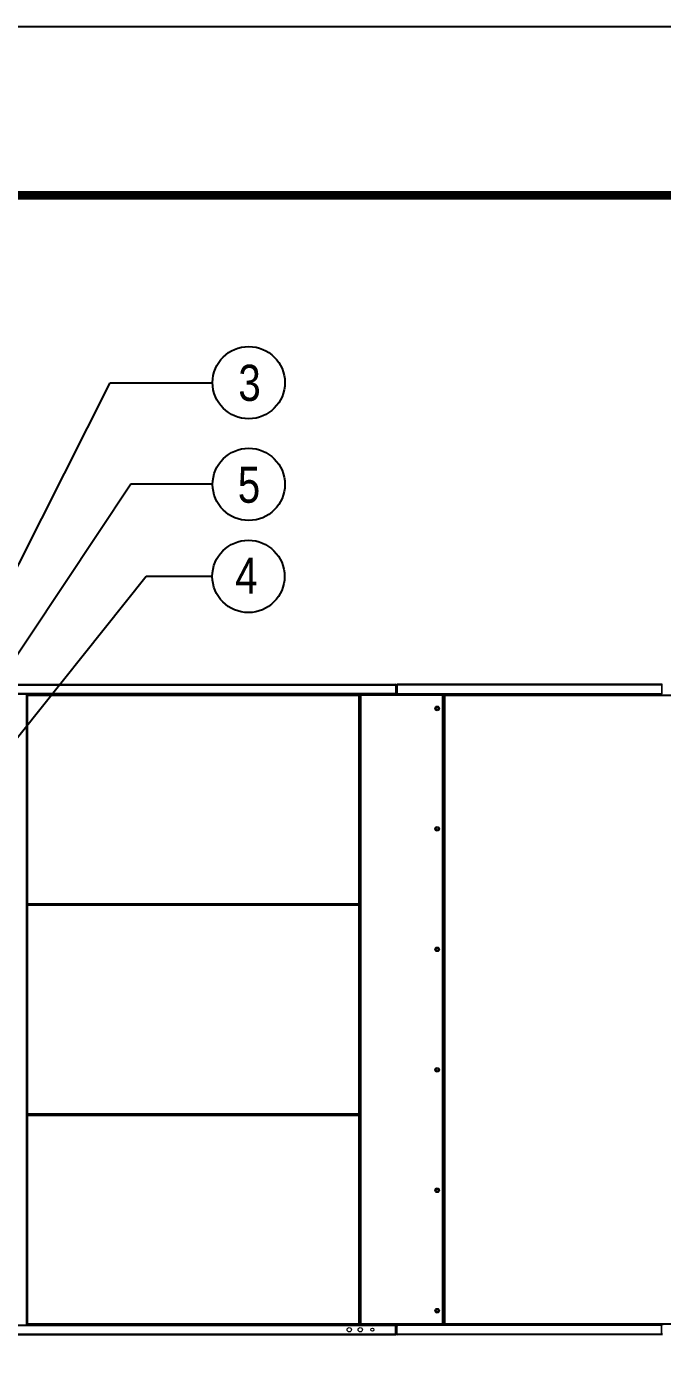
# Model space of a CAD drawing. Header units: millimetres. Extents: x -664091 to 30318, y -141645 to 21846.
# Drawn here: x 12068 to 14708, y 16326 to 21846 of the extents above; entities that cross this region are included whole.
import ezdxf
from ezdxf import colors
from ezdxf.entities.mleader import LeaderData, LeaderLine
from ezdxf.enums import TextEntityAlignment as Align
from ezdxf.math import Vec2, Vec3

# ---------------------------------------------------------------- set-up
doc = ezdxf.new("R2010")
doc.units = ezdxf.units.MM
for name, color, linetype in [('냉각탑_dim', 1, 'Continuous'), ('냉각탑_form', 1, 'Continuous'), ('냉각탑_text', 3, 'Continuous')]:
    doc.layers.add(name, color=color, linetype=linetype)
doc.styles.get("Standard").update_dxf_attribs({"font": 'arial.ttf'})

# ---------------------------------------------------------------- blocks, each defined once
blk = doc.blocks.new('4')
at = {"color": 7, "lineweight": 20}
for p, q in [((11507.4, 19116.1), (13600.4, 19116.1)), ((11507.4, 19112.6), (13600.4, 19112.6)), ((14702.8, 19116.1), (13609, 19116.1)), ((14702.8, 19113), (13609, 19113)), ((13600.4, 19077.6), (11507.4, 19077.6)), ((13600.4, 19074.1), (11507.4, 19074.1)), ((12068.4, 16460.1), (12068.4, 19072.1)), ((13447.4, 19072.1), (12072.4, 19072.1)), ((13447.4, 19068.6), (12072.4, 19068.6)), ((13452.9, 19069), (13452.9, 16463.2)), ((13456, 19069), (13456, 16463.2)), ((14702.8, 19077.2), (13609, 19077.2)), ((14702.8, 19074.1), (13609, 19074.1)), ((13794.8, 16463.2), (13794.8, 19069)), ((13797.9, 16463.2), (13797.9, 19069)), ((13800.4, 16463.2), (13800.4, 19069)), ((13801.9, 19069), (13801.9, 16463.2)), ((13805, 19072.1), (14898.8, 19072.1)), ((13805, 19069), (13805, 16463.2)), ((13805, 19069), (14898.8, 19069)), ((13452.1, 16944.6), (13452.1, 18649.4)), ((12072.4, 18206.6), (13447.4, 18206.6)), ((12072.4, 18203.1), (13447.4, 18203.1)), ((13447.4, 18201.1), (12072.4, 18201.1)), ((13447.4, 18197.6), (12072.4, 18197.6)), ((12072.4, 17334.6), (13447.4, 17334.6)), ((12072.4, 17331.1), (13447.4, 17331.1)), ((13447.4, 17329.1), (12072.4, 17329.1)), ((13447.4, 17325.6), (12072.4, 17325.6)), ((11507.4, 16458.1), (13600.4, 16458.1)), ((11507.4, 16454.6), (13600.4, 16454.6)), ((12072.4, 16463.6), (13447.4, 16463.6)), ((12072.4, 16460.1), (13447.4, 16460.1)), ((14702.8, 16458.1), (13609, 16458.1)), ((14702.8, 16455), (13609, 16455)), ((13805, 16463.2), (14898.8, 16463.2)), ((13805, 16460.1), (14898.8, 16460.1)), ((11507.4, 16419.6), (13600.4, 16419.6)), ((11507.4, 16416.1), (13600.4, 16416.1)), ((14702.8, 16419.2), (13609, 16419.2)), ((14702.8, 16416.1), (13609, 16416.1))]:
    blk.add_line(p, q, dxfattribs=at)
at = {"color": 7, "lineweight": 20, "ltscale": 0.001944}
for p, q in [((13600.4, 19112.6), (13600.4, 19116.1)), ((12071.9, 19072.1), (12068.4, 19072.1)), ((12068.9, 19068.6), (12072.4, 19068.6)), ((12071.9, 19068.6), (12071.9, 19072.1)), ((12072.4, 19072.1), (12072.4, 19068.6)), ((13447.4, 19072.1), (13447.4, 19068.6)), ((13450.9, 19068.6), (13447.4, 19068.6)), ((13600.4, 19077.6), (13600.4, 19074.1)), ((12068.9, 18206.6), (12072.4, 18206.6)), ((12068.9, 18197.6), (12072.4, 18197.6)), ((12072.4, 18203.1), (12072.4, 18206.6)), ((12072.4, 18201.1), (12072.4, 18197.6)), ((13447.4, 18203.1), (13447.4, 18206.6)), ((13450.9, 18206.6), (13447.4, 18206.6)), ((13447.4, 18201.1), (13447.4, 18197.6)), ((13450.9, 18197.6), (13447.4, 18197.6)), ((12068.9, 17334.6), (12072.4, 17334.6)), ((12072.4, 17331.1), (12072.4, 17334.6)), ((13447.4, 17331.1), (13447.4, 17334.6)), ((13450.9, 17334.6), (13447.4, 17334.6)), ((12068.9, 17325.6), (12072.4, 17325.6)), ((12072.4, 17329.1), (12072.4, 17325.6)), ((13447.4, 17329.1), (13447.4, 17325.6)), ((13450.9, 17325.6), (13447.4, 17325.6)), ((12071.9, 16460.1), (12068.4, 16460.1)), ((12068.9, 16463.6), (12072.4, 16463.6)), ((12071.9, 16460.1), (12071.9, 16463.6)), ((12072.4, 16460.1), (12072.4, 16463.6)), ((13447.4, 16460.1), (13447.4, 16463.6)), ((13450.9, 16463.6), (13447.4, 16463.6)), ((13600.4, 16454.6), (13600.4, 16458.1)), ((13600.4, 16416.1), (13600.4, 16419.6))]:
    blk.add_line(p, q, dxfattribs=at)
at = {"color": 7, "lineweight": 20, "ltscale": 0.019444}
for p, q in [((13600.4, 19112.6), (13600.4, 19077.6)), ((13601.9, 19112.6), (13601.9, 19077.6)), ((13603.9, 19112.6), (13603.9, 19077.6)), ((13600.4, 16419.6), (13600.4, 16454.6)), ((13601.9, 16454.6), (13601.9, 16419.6)), ((13603.9, 16454.6), (13603.9, 16419.6))]:
    blk.add_line(p, q, dxfattribs=at)
at = {"color": 7, "lineweight": 20, "ltscale": 0.001111}
for p, q in [((13601.9, 19112.6), (13603.9, 19112.6)), ((14705.9, 19116.1), (14707.9, 19116.1)), ((14705.9, 19111.4), (14707.9, 19111.4)), ((12220, 19072.1), (12220, 19074.1)), ((12534.9, 19074.1), (12534.9, 19072.1)), ((12561.4, 19074.1), (12561.4, 19072.1)), ((12564.9, 19074.1), (12564.9, 19072.1)), ((12830, 19072.1), (12830, 19074.1)), ((12830, 19072.1), (12830, 19074.1)), ((12982.9, 19074.1), (12982.9, 19072.1)), ((13009.4, 19074.1), (13009.4, 19072.1)), ((13012.9, 19074.1), (13012.9, 19072.1)), ((13440, 19072.1), (13440, 19074.1)), ((13588.7, 19072.1), (13588.7, 19074.1)), ((13610.6, 19074.1), (13610.6, 19072.1)), ((14376.7, 19074.1), (14376.7, 19072.1)), ((13452.9, 18749.4), (13450.9, 18749.4)), ((13452.9, 18649.4), (13450.9, 18649.4)), ((12168.4, 18203.1), (12168.4, 18201.1)), ((12171.9, 18203.1), (12171.9, 18201.1)), ((12216.2, 18203.1), (12216.2, 18201.1)), ((12216.9, 18203.1), (12216.9, 18201.1)), ((12218.9, 18203.1), (12218.9, 18201.1)), ((12220.1, 18201.1), (12220.1, 18203.1)), ((12220.9, 18201.1), (12220.9, 18203.1)), ((12222.9, 18201.1), (12222.9, 18203.1)), ((12222.9, 18203.1), (12222.9, 18201.1)), ((12830.1, 18201.1), (12830.1, 18203.1)), ((13440.1, 18201.1), (13440.1, 18203.1)), ((12168.4, 17331.1), (12168.4, 17329.1)), ((12171.9, 17331.1), (12171.9, 17329.1)), ((12216.2, 17331.1), (12216.2, 17329.1)), ((12216.9, 17331.1), (12216.9, 17329.1)), ((12218.9, 17331.1), (12218.9, 17329.1)), ((12220.1, 17329.1), (12220.1, 17331.1)), ((12220.9, 17329.1), (12220.9, 17331.1)), ((12222.9, 17329.1), (12222.9, 17331.1)), ((12222.9, 17331.1), (12222.9, 17329.1)), ((12830.1, 17329.1), (12830.1, 17331.1)), ((13440.1, 17329.1), (13440.1, 17331.1)), ((13452.9, 16944.6), (13450.9, 16944.6)), ((13452.9, 16844.6), (13450.9, 16844.6)), ((12187.9, 16460.1), (12187.9, 16458.1)), ((13466.6, 16460.1), (13466.6, 16458.1)), ((13610.6, 16460.1), (13610.6, 16458.1)), ((14376.7, 16458.1), (14376.7, 16460.1)), ((13603.9, 16419.6), (13601.9, 16419.6)), ((14707.9, 16416.1), (14705.9, 16416.1))]:
    blk.add_line(p, q, dxfattribs=at)
at = {"color": 7, "lineweight": 20, "ltscale": 0.000888889}
for p, q in [((13605.9, 19116.1), (13607.5, 19116.1)), ((14705.9, 19116.1), (14704.3, 19116.1)), ((13449, 19069), (13450.6, 19069)), ((13452.1, 19070.5), (13452.1, 19072.1)), ((13605.9, 19077.2), (13607.5, 19077.2)), ((13803.4, 19072.1), (13803.4, 19070.5)), ((13803.4, 19072.1), (13805, 19072.1)), ((13803.4, 19070.5), (13805, 19070.5)), ((14664.3, 19072.5), (14664.3, 19074.1)), ((14705.9, 19077.2), (14704.3, 19077.2)), ((14704.3, 19072.5), (14704.3, 19074.1)), ((13450.6, 16463.2), (13449, 16463.2)), ((13452.1, 16460.1), (13452.1, 16461.7)), ((13605.9, 16455), (13607.5, 16455)), ((13803.4, 16460.1), (13803.4, 16461.7)), ((13805, 16461.7), (13803.4, 16461.7)), ((13805, 16460.1), (13803.4, 16460.1)), ((14664.3, 16459.7), (14664.3, 16458.1)), ((14704.3, 16459.7), (14704.3, 16458.1)), ((14705.9, 16455), (14704.3, 16455)), ((13605.9, 16416.1), (13607.5, 16416.1)), ((14705.9, 16416.1), (14704.3, 16416.1))]:
    blk.add_line(p, q, dxfattribs=at)
at = {"color": 7, "lineweight": 20, "ltscale": 0.021611}
for p, q in [((13605.9, 19116.1), (13605.9, 19077.2)), ((13607.5, 19116.1), (13607.5, 19077.2)), ((14704.3, 19116.1), (14704.3, 19077.2)), ((14705.9, 19116.1), (14705.9, 19077.2)), ((13605.9, 16416.1), (13605.9, 16455)), ((13607.5, 16416.1), (13607.5, 16455)), ((14704.3, 16416.1), (14704.3, 16455)), ((14704.3, 16416.1), (14704.3, 16455)), ((14705.9, 16416.1), (14705.9, 16455))]:
    blk.add_line(p, q, dxfattribs=at)
at = {"color": 7, "lineweight": 20, "ltscale": 0.000833333}
for p, q in [((13609, 19116.1), (13607.5, 19116.1)), ((13609, 19116.1), (13607.5, 19116.1)), ((14704.3, 19116.1), (14702.8, 19116.1)), ((14704.3, 19116.1), (14702.8, 19116.1)), ((13452.1, 19069), (13450.6, 19069)), ((13452.1, 19069), (13452.1, 19070.5)), ((13607.5, 19077.2), (13609, 19077.2)), ((13801.9, 19069), (13800.4, 19069)), ((13803.4, 19069), (13803.4, 19070.5)), ((14704.3, 19077.2), (14702.8, 19077.2)), ((14702.8, 19077.2), (14702.8, 19075.7)), ((13452.1, 16463.2), (13450.6, 16463.2)), ((13452.1, 16463.2), (13452.1, 16461.7)), ((13607.5, 16455), (13609, 16455)), ((13607.5, 16455), (13609, 16455)), ((13801.9, 16463.2), (13800.4, 16463.2)), ((13803.4, 16463.2), (13803.4, 16461.7)), ((14702.8, 16455), (14702.8, 16456.5)), ((14704.3, 16455), (14702.8, 16455)), ((14704.3, 16455), (14702.8, 16455)), ((13609, 16416.1), (13607.5, 16416.1)), ((14704.3, 16416.1), (14702.8, 16416.1))]:
    blk.add_line(p, q, dxfattribs=at)
at = {"color": 7, "lineweight": 20, "ltscale": 0.005324}
blk.add_line((13618.6, 19116.1), (13609, 19116.1), dxfattribs=at)
at = {"color": 7, "lineweight": 20, "ltscale": 0.009389}
for p, q in [((13625.9, 19116.1), (13609, 19116.1)), ((14702.8, 19116.1), (14685.9, 19116.1))]:
    blk.add_line(p, q, dxfattribs=at)
at = {"color": 7, "lineweight": 20, "ltscale": 0.001722}
for p, q in [((13609, 19116.1), (13609, 19113)), ((13609, 19116.1), (13609, 19113)), ((14702.8, 19116.1), (14702.8, 19113)), ((13452.9, 19069), (13456, 19069)), ((13456, 19072.1), (13456, 19069)), ((13609, 19074.1), (13609, 19077.2)), ((13794.8, 19072.1), (13794.8, 19069)), ((13797.9, 19069), (13794.8, 19069)), ((13801.9, 19069), (13805, 19069)), ((13805, 19072.1), (13805, 19069)), ((14702.8, 19074.1), (14702.8, 19077.2)), ((13452.9, 16463.2), (13456, 16463.2)), ((13456, 16460.1), (13456, 16463.2)), ((13609, 16458.1), (13609, 16455)), ((13794.8, 16460.1), (13794.8, 16463.2)), ((13797.9, 16463.2), (13794.8, 16463.2)), ((13801.9, 16463.2), (13805, 16463.2)), ((13805, 16460.1), (13805, 16463.2)), ((14702.8, 16458.1), (14702.8, 16455)), ((13609, 16416.1), (13609, 16419.2)), ((13609, 16416.1), (13609, 16419.2)), ((14702.8, 16416.1), (14702.8, 16419.2))]:
    blk.add_line(p, q, dxfattribs=at)
at = {"color": 7, "lineweight": 20, "ltscale": 0.003787}
blk.add_line((13618.6, 19116.1), (13625.4, 19116.1), dxfattribs=at)
at = {"color": 7, "lineweight": 20, "ltscale": 0.00027774}
blk.add_line((13625.4, 19116.1), (13625.9, 19116.1), dxfattribs=at)
at = {"color": 7, "lineweight": 20, "ltscale": 0.155556}
for p, q in [((13625.9, 19116.1), (13905.9, 19116.1)), ((14405.9, 19116.1), (14685.9, 19116.1))]:
    blk.add_line(p, q, dxfattribs=at)
at = {"color": 7, "lineweight": 20, "ltscale": 0.027778}
for p, q in [((13905.9, 19116.1), (13955.9, 19116.1)), ((14355.9, 19116.1), (14405.9, 19116.1))]:
    blk.add_line(p, q, dxfattribs=at)
at = {"color": 7, "lineweight": 20, "ltscale": 0.222222}
blk.add_line((13955.9, 19116.1), (14355.9, 19116.1), dxfattribs=at)
at = {"color": 7, "lineweight": 20, "ltscale": 0.002588}
blk.add_line((14685.9, 19116.1), (14690.6, 19116.1), dxfattribs=at)
at = {"color": 7, "lineweight": 20, "ltscale": 0.007103}
blk.add_line((14690.1, 19116.1), (14702.8, 19116.1), dxfattribs=at)
at = {"color": 7, "lineweight": 20, "ltscale": 0.478889}
for p, q in [((12068.9, 19068.6), (12068.9, 18206.6)), ((12072.4, 19068.6), (12072.4, 18206.6)), ((13447.4, 18206.6), (13447.4, 19068.6)), ((13450.9, 18206.6), (13450.9, 19068.6)), ((12068.9, 17325.6), (12068.9, 16463.6)), ((12072.4, 17325.6), (12072.4, 16463.6)), ((13447.4, 16463.6), (13447.4, 17325.6)), ((13450.9, 16463.6), (13450.9, 17325.6))]:
    blk.add_line(p, q, dxfattribs=at)
at = {"color": 7, "lineweight": 20, "ltscale": 0.000277763}
for p, q in [((12071.9, 19072.1), (12072.4, 19072.1)), ((12071.9, 16460.1), (12072.4, 16460.1))]:
    blk.add_line(p, q, dxfattribs=at)
at = {"color": 7, "lineweight": 20, "ltscale": 0.000222222}
for p, q in [((13449, 19068.6), (13449, 19069)), ((13450.6, 19068.6), (13450.6, 19069)), ((13600.4, 16455), (13600.8, 16455))]:
    blk.add_line(p, q, dxfattribs=at)
at = {"color": 7, "lineweight": 20, "ltscale": 0.002167}
for p, q in [((13452.1, 19072.1), (13456, 19072.1)), ((13452.1, 19070.5), (13456, 19070.5)), ((13456, 19069), (13452.1, 19069)), ((13452.1, 16461.7), (13456, 16461.7)), ((13452.1, 16460.1), (13456, 16460.1))]:
    blk.add_line(p, q, dxfattribs=at)
at = {"color": 7, "lineweight": 20, "ltscale": 0.177546}
blk.add_line((13452.1, 18749.4), (13452.1, 19069), dxfattribs=at)
at = {"color": 7, "lineweight": 20, "ltscale": 0.188222}
for p, q in [((13794.8, 19072.1), (13456, 19072.1)), ((13794.8, 19069), (13456, 19069)), ((13456, 16463.2), (13794.8, 16463.2)), ((13456, 16460.1), (13794.8, 16460.1))]:
    blk.add_line(p, q, dxfattribs=at)
at = {"color": 7, "lineweight": 20, "ltscale": 0.002803}
blk.add_line((13605.9, 19072.1), (13605.9, 19077.1), dxfattribs=at)
at = {"color": 7, "lineweight": 20, "ltscale": 0.00111}
blk.add_line((13609.1, 19072.1), (13609.1, 19074.1), dxfattribs=at)
at = {"color": 7, "lineweight": 20, "ltscale": 1.52736e-05}
blk.add_line((13749.1, 19072.1), (13749.1, 19072.1), dxfattribs=at)
at = {"color": 7, "lineweight": 20, "ltscale": 0.004777}
for p, q in [((13794.8, 19070.6), (13803.4, 19070.6)), ((13803.4, 16461.6), (13794.8, 16461.6))]:
    blk.add_line(p, q, dxfattribs=at)
at = {"color": 7, "lineweight": 20, "ltscale": 0.001389}
for p, q in [((13797.9, 19069), (13800.4, 19069)), ((13797.9, 16463.2), (13800.4, 16463.2))]:
    blk.add_line(p, q, dxfattribs=at)
at = {"color": 7, "lineweight": 20, "ltscale": 0.000888874}
blk.add_line((13803.4, 19069), (13805, 19069), dxfattribs=at)
at = {"color": 7, "lineweight": 20, "ltscale": 0.000222223}
for p, q in [((14664.3, 19072.1), (14664.3, 19072.5)), ((14704.3, 19072.1), (14704.3, 19072.5))]:
    blk.add_line(p, q, dxfattribs=at)
at = {"color": 7, "lineweight": 20, "ltscale": 0.022222}
for p, q in [((14664.3, 19072.5), (14704.3, 19072.5)), ((14704.3, 16459.7), (14664.3, 16459.7)), ((14704.3, 16458.1), (14664.3, 16458.1))]:
    blk.add_line(p, q, dxfattribs=at)
at = {"color": 7, "lineweight": 20, "ltscale": 0.00080973}
blk.add_line((14702.9, 19074.1), (14704.3, 19074.1), dxfattribs=at)
at = {"color": 7, "lineweight": 20, "ltscale": 0.479444}
for p, q in [((12068.9, 18197.6), (12068.9, 17334.6)), ((12072.4, 18197.6), (12072.4, 17334.6)), ((13447.4, 17334.6), (13447.4, 18197.6)), ((13450.9, 17334.6), (13450.9, 18197.6))]:
    blk.add_line(p, q, dxfattribs=at)
at = {"color": 7, "lineweight": 20, "ltscale": 0.005}
for p, q in [((12071.9, 18197.6), (12071.9, 18206.6)), ((13449, 18197.6), (13449, 18206.6)), ((13450.6, 18197.6), (13450.6, 18206.6)), ((12071.9, 17325.6), (12071.9, 17334.6)), ((13449, 17325.6), (13449, 17334.6)), ((13450.6, 17325.6), (13450.6, 17334.6))]:
    blk.add_line(p, q, dxfattribs=at)
at = {"color": 7, "lineweight": 20, "ltscale": 0.211889}
blk.add_line((13452.1, 16463.2), (13452.1, 16844.6), dxfattribs=at)
at = {"color": 7, "lineweight": 20, "ltscale": 0.002611}
blk.add_line((13452.1, 16460.1), (13447.4, 16460.1), dxfattribs=at)
blk.add_line((13452.1, 16460.1), (13447.4, 16460.1), dxfattribs=at)
at = {"color": 7, "lineweight": 20, "ltscale": 0.000222164}
blk.add_line((13449, 16463.2), (13449, 16463.6), dxfattribs=at)
at = {"color": 7, "lineweight": 20, "ltscale": 0.000222165}
blk.add_line((13450.6, 16463.2), (13450.6, 16463.6), dxfattribs=at)
at = {"color": 7, "lineweight": 20, "ltscale": 0.000444359}
blk.add_line((13452.9, 16463.2), (13452.1, 16463.2), dxfattribs=at)
at = {"color": 7, "lineweight": 20, "ltscale": 0.000222226}
for p, q in [((13600.4, 16458.1), (13600.8, 16458.1)), ((13603.9, 16454.6), (13603.9, 16455))]:
    blk.add_line(p, q, dxfattribs=at)
at = {"color": 7, "lineweight": 20, "ltscale": 1.29913e-05}
blk.add_line((13600.8, 16458.1), (13600.8, 16458.1), dxfattribs=at)
at = {"color": 7, "lineweight": 20, "ltscale": 0.000580935}
for p, q in [((13600.8, 16456), (13600.8, 16455)), ((13600.8, 16455), (13600.8, 16456))]:
    blk.add_line(p, q, dxfattribs=at)
at = {"color": 7, "lineweight": 20, "ltscale": 0.019889}
for p, q in [((13600.8, 16455), (13600.8, 16419.2)), ((13600.8, 16419.2), (13600.8, 16455))]:
    blk.add_line(p, q, dxfattribs=at)
at = {"color": 7, "lineweight": 20, "ltscale": 0.002801}
blk.add_line((13605.9, 16455), (13605.9, 16460.1), dxfattribs=at)
at = {"color": 7, "lineweight": 20, "ltscale": 0.001112}
for p, q in [((13609.1, 16458.1), (13609.1, 16460.1)), ((14707.9, 16420.8), (14705.9, 16420.8))]:
    blk.add_line(p, q, dxfattribs=at)
at = {"color": 7, "lineweight": 20, "ltscale": 0.349446}
blk.add_line((14356.8, 16458.1), (13727.8, 16458.1), dxfattribs=at)
at = {"color": 7, "lineweight": 20, "ltscale": 0.011044}
blk.add_line((14376.7, 16458.1), (14356.8, 16458.1), dxfattribs=at)
at = {"color": 7, "lineweight": 20, "ltscale": 0.000222224}
for p, q in [((14664.3, 16460.1), (14664.3, 16459.7)), ((14704.3, 16460.1), (14704.3, 16459.7))]:
    blk.add_line(p, q, dxfattribs=at)
at = {"color": 7, "lineweight": 20, "ltscale": 0.003722}
blk.add_line((14711, 16458.1), (14704.3, 16458.1), dxfattribs=at)
at = {"color": 7, "lineweight": 20, "ltscale": 0.000222318}
blk.add_line((13600.8, 16419.2), (13600.4, 16419.2), dxfattribs=at)
at = {"color": 7, "lineweight": 20, "ltscale": 0.000203927}
blk.add_line((13600.5, 16416.1), (13600.8, 16416.1), dxfattribs=at)
at = {"color": 7, "lineweight": 20, "ltscale": 0.000222128}
blk.add_line((13603.9, 16419.2), (13603.9, 16419.6), dxfattribs=at)
at = {"color": 7, "lineweight": 20}
for centre, radius in [((13772.9, 19016.1), 9.5), ((13772.9, 19016.1), 7.9), ((13772.9, 19016.1), 4.5), ((13772.9, 18516.1), 9.5), ((13772.9, 18516.1), 7.9), ((13772.9, 18516.1), 4.5), ((13772.9, 18016.1), 9.5), ((13772.9, 18016.1), 7.9), ((13772.9, 18016.1), 4.5), ((13772.9, 17516.1), 9.5), ((13772.9, 17516.1), 7.9), ((13772.9, 17516.1), 4.5), ((13772.9, 17016.1), 9.5), ((13772.9, 17016.1), 7.9), ((13772.9, 17016.1), 4.5), ((13772.9, 16516.1), 9.5), ((13772.9, 16516.1), 7.9), ((13772.9, 16516.1), 4.5), ((13407.9, 16437.1), 9), ((13453.9, 16437.1), 9), ((13503.9, 16437.1), 6.5)]:
    blk.add_circle(centre, radius, dxfattribs=at)
for centre, radius, start, end in [((13600.4, 19112.6), 3.5, 0, 90), ((13600.4, 19112.6), 1.5, 0, 90), ((12071.9, 19068.6), 3.5, 90, 90.1885), ((13565.4, 19068.6), 3.5, 90, 90.8741), ((13600.4, 19077.6), 1.5, 270, 0), ((13600.4, 19077.6), 3.5, 270, 0), ((13600.4, 19068.6), 3.5, 89.1038, 90), ((13609, 19077.2), 3.1, 180, 270), ((13609, 19077.2), 1.5, 180, 270), ((13609, 19069), 3.1, 90, 90.8841), ((13644.8, 19069), 3.1, 89.7174, 90), ((14702.8, 19077.2), 1.5, 270, 0), ((14702.8, 19077.2), 3.1, 270, 0), ((12550.8, 16455), 3.1, 89.401, 90), ((12559, 16455), 3.1, 90, 90.599), ((13600.4, 16454.6), 3.5, 0, 90), ((13600.4, 16454.6), 1.5, 0, 90), ((13600.8, 16455), 3.1, 0, 90), ((13609, 16455), 3.1, 90, 180), ((13609, 16455), 1.5, 90, 180), ((14702.8, 16455), 3.1, 0, 90), ((14702.8, 16455), 1.5, 0, 90), ((13600.4, 16419.6), 1.5, 270, 0), ((13600.4, 16419.6), 3.5, 270, 0), ((13600.8, 16419.2), 3.1, 270, 360)]:
    blk.add_arc(centre, radius, start, end, dxfattribs=at)
for centre, major_axis, ratio, start_param, end_param in [((13609.8, 19069), (0, 3.1), 0.7178, 0, 0.015122), ((13727.8, 19070.6), (0, -3.5), 0.544639, 3.161065, 4.268498), ((14356.8, 19070.6), (0, -3.5), 0.544639, 3.156703, 4.269478), ((14356.8, 19070.6), (0, -1.5), 0.544639, 3.141593, 3.165474), ((14428.2, 19069), (0, 3.1), 0.477391, 0, 0.013405), ((14435.1, 19069), (0, -3.1), 0.656756, 3.141593, 3.154143), ((12214.3, 16461.6), (0, -3.5), 0.996195, 0, 1.127854), ((13235.4, 16461.6), (0, -3.5), 0.996195, 5.1553, 6.283185), ((13440.2, 16461.6), (0, -3.5), 0.996195, 5.155384, 6.283185), ((13727.8, 16461.6), (0, 3.5), 0.544639, 2.015172, 3.141593), ((14356.8, 16461.6), (0, 3.5), 0.544639, 2.013707, 3.141593)]:
    blk.add_ellipse(centre, major_axis=major_axis, ratio=ratio, start_param=start_param, end_param=end_param, dxfattribs=at)

msp = doc.modelspace()

# ---------------------------------------------------------------- linework, layer by layer
at = {"layer": 'Defpoints'}
msp.add_lwpolyline([(910.8, 21846.1), (30318, 21846.1), (30318, 1051), (910.8, 1051)], close=True, dxfattribs=at)
at = {"layer": '냉각탑_dim', "linetype": 'ByBlock', "lineweight": -3}
for centre in [(12990.6, 20368.3), (12990.7, 19946), (12989.4, 19564.1)]:
    msp.add_circle(centre, 150, dxfattribs=at)
at = {"layer": '냉각탑_form', "const_width": 35}
msp.add_lwpolyline([(1611, 21145.9), (1611, 1751.2), (29617.9, 1751.2), (29617.9, 21145.9)], close=True, dxfattribs=at)

# ---------------------------------------------------------------- block references
msp.add_blockref('4', (0, 0))

# ---------------------------------------------------------------- texts
at = {"layer": '냉각탑_text', "width": 0.8}
for s, p in [('3', (12994, 20367.5)), ('5', (12991.8, 19944.7)), ('4', (12981.1, 19567.4))]:
    msp.add_text(s, height=150, dxfattribs=at).set_placement(p, align=Align.MIDDLE_CENTER)

# ---------------------------------------------------------------- leaders
at = {"layer": '냉각탑_dim', "lineweight": -3}
ml = msp.add_multileader_mtext('Standard', dxfattribs=at)
ml.set_content('')
ml.set_leader_properties(color=256)
ml.build(insert=Vec2(0, 0))
ml.multileader.update_dxf_attribs({"text_right_attachment_type": 6, "dogleg_length": 5, "arrow_head_size": 180, "scale": 30})
ctx = ml.context
ctx.base_point, ctx.scale, ctx.char_height, ctx.arrow_head_size, ctx.landing_gap_size, ctx.plane_origin = Vec3(12840.6, 20367.3), 30, 7.18, 180, 3.59, Vec3(11790.2, 20543.4)
ctx.right_attachment = 6
notes = []
notes.append((ctx, [(0, (1, 1, 0), (12414.8, 20367.3), (1, 0), 425.9, [(0, [(11648.5, 18846)], 0, [])])]))
ctx.mtext, ml.multileader.dxf.content_type = None, 0
ml = msp.add_multileader_mtext('Standard', dxfattribs=at)
ml.set_content('')
ml.set_leader_properties(color=256)
ml.build(insert=Vec2(0, 0))
ml.multileader.update_dxf_attribs({"text_right_attachment_type": 6, "dogleg_length": 5, "arrow_head_size": 180, "scale": 30})
ctx = ml.context
ctx.base_point, ctx.scale, ctx.char_height, ctx.arrow_head_size, ctx.landing_gap_size, ctx.plane_origin = Vec3(12840.7, 19948), 30, 7.18, 180, 3.59, Vec3(12821.6, 20225.3)
ctx.right_attachment = 6
notes.append((ctx, [(0, (1, 1, 0), (12501, 19948), (1, 0), 339.7, [(0, [(11648.5, 18666)], 0, [])])]))
ctx.mtext, ml.multileader.dxf.content_type = None, 0
ml = msp.add_multileader_mtext('Standard', dxfattribs=at)
ml.set_content('')
ml.set_leader_properties(color=256)
ml.build(insert=Vec2(0, 0))
ml.multileader.update_dxf_attribs({"text_right_attachment_type": 6, "dogleg_length": 5, "arrow_head_size": 180, "scale": 30})
ctx = ml.context
ctx.base_point, ctx.scale, ctx.char_height, ctx.arrow_head_size, ctx.landing_gap_size, ctx.plane_origin = Vec3(12840.3, 19564.8), 30, 7.18, 180, 3.59, Vec3(12763, 19964.8)
ctx.right_attachment = 6
notes.append((ctx, [(0, (1, 1, 0), (12565.4, 19564.8), (1, 0), 274.9, [(0, [(11848.5, 18666)], 0, [])])]))
ctx.mtext, ml.multileader.dxf.content_type = None, 0
for ctx, leaders in notes:
    for number, flags, end, landing, length, lines in leaders:
        leader = LeaderData()
        leader.index, (leader.has_last_leader_line, leader.has_dogleg_vector, leader.attachment_direction) = number, flags
        leader.last_leader_point, leader.dogleg_vector, leader.dogleg_length = Vec3(end), Vec3(landing), length
        for number, points, colour, breaks in lines:
            line = LeaderLine()
            line.index, line.vertices, line.color, line.breaks = number, Vec3.list(points), colors.encode_raw_color(colour), breaks
            leader.lines.append(line)
        ctx.leaders.append(leader)

doc.saveas('drawing.dxf')
